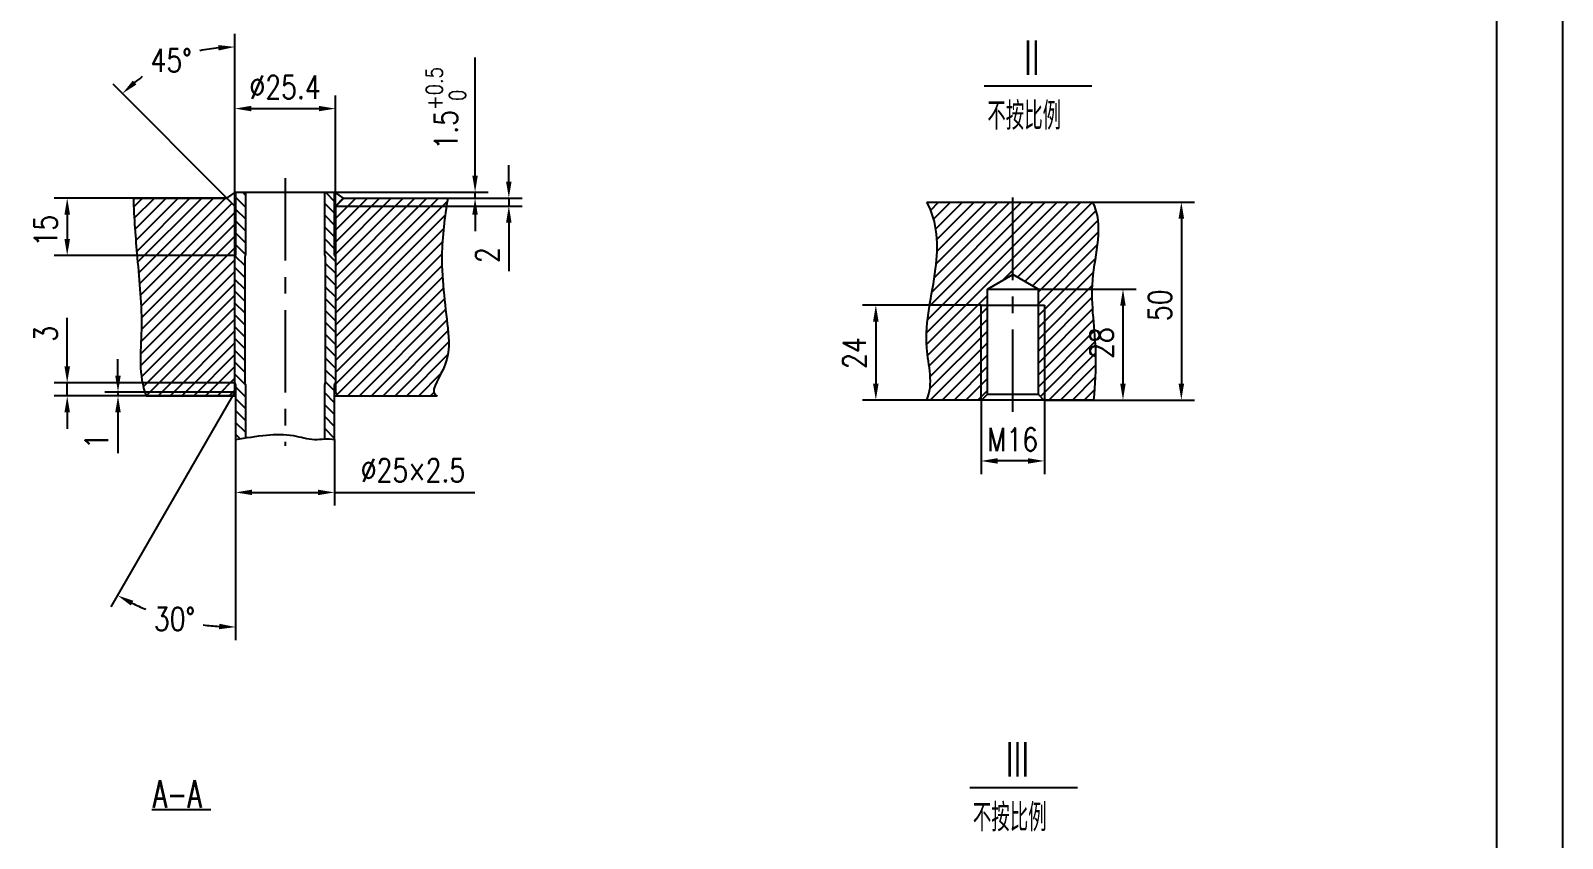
# Model space of a CAD drawing. Header units: millimetres. Extents: x -250 to 5690, y -100 to 8310.
# Drawn here: x 3367 to 5690, y 4479 to 5704 of the extents above; entities that cross this region are included whole.
import ezdxf

# ---------------------------------------------------------------- set-up
doc = ezdxf.new("R2010")
doc.units = ezdxf.units.MM
doc.header["$LTSCALE"] = 100
doc.linetypes.add('CENTER', pattern=[2, 1.25, -0.25, 0.25, -0.25])
for name, color, linetype in [('1轮廓实线层', 7, 'Continuous'), ('2细线层', 4, 'Continuous'), ('3中心线层', 1, 'CENTER'), ('5剖面线层', 2, 'Continuous'), ('6文字层', 3, 'Continuous'), ('7标注层', 4, 'Continuous')]:
    doc.layers.add(name, color=color, linetype=linetype)
doc.styles.add('PC_TEXTSTYLE', font='romans.shx', dxfattribs={"width": 0.8, "bigfont": 'hzfs.shx'})
doc.styles.add('TH_GBDIM', font='romans.shx', dxfattribs={"width": 0.8, "bigfont": 'gbcbig.shx'})
doc.dimstyles.new('TH_GBDIM', dxfattribs={"dimscale": 10, "dimtxt": 3.5, "dimasz": 2.5, "dimexe": 2, "dimexo": 0, "dimgap": 1.5, "dimtad": 1, "dimdec": 1, "dimzin": 0, "dimdsep": 46, "dimtxsty": 'TH_GBDIM', "dimcen": 2.5, "dimclrd": 130, "dimclre": 130, "dimclrt": 3, "dimadec": 0, "dimazin": 0, "dimtfac": 0.714286, "dimtdec": 1, "dimtmove": 0, "dimatfit": 3, "dimfxl": 0, "dimtolj": 1, "dimtzin": 0, "dimlwd": -1, "dimlwe": -1, "dimarcsym": 0})

# ---------------------------------------------------------------- blocks, each defined once
blk = doc.blocks.new('*D48')
at = {"layer": '7标注层', "color": 130}
for p, q in [((4041.2, 5484.1), (4041.2, 5663.4)), ((3828.1, 5459.1), (4061.2, 5459.1)), ((4041.2, 5450.1), (4041.2, 5459.1)), ((3999.7, 5450.1), (4061.2, 5450.1)), ((4041.2, 5425.1), (4041.2, 5400.1))]:
    blk.add_line(p, q, dxfattribs=at)
for points in [[(4037, 5484.1), (4045.3, 5484.1), (4041.2, 5459.1)], [(4037, 5425.1), (4045.3, 5425.1), (4041.2, 5450.1)]]:
    blk.add_solid(points, dxfattribs=at)
at = {"layer": 'Defpoints', "color": 0}
for p in [(3828.1, 5459.1), (4041.2, 5459.1), (3999.7, 5450.1)]:
    blk.add_point(p, dxfattribs=at)
at = {"layer": '7标注层', "color": 3, "insert": (3997, 5586.2), "char_height": 35, "attachment_point": 5, "rotation": 90, "style": 'TH_GBDIM'}
blk.add_mtext('\\A1;1.5{}{\\H0.7143x;\\S+0.5^  0;}', dxfattribs=at)
blk = doc.blocks.new('*D49')
at = {"layer": '7标注层', "color": 130}
for p, q in [((4092.4, 5475.1), (4092.4, 5500.1)), ((3829.3, 5438.1), (4112.4, 5438.1)), ((3841.3, 5450.1), (4112.4, 5450.1)), ((4092.4, 5450.1), (4092.4, 5438.1)), ((4092.4, 5413.1), (4092.4, 5339.4))]:
    blk.add_line(p, q, dxfattribs=at)
for points in [[(4088.2, 5475.1), (4096.5, 5475.1), (4092.4, 5450.1)], [(4088.2, 5413.1), (4096.5, 5413.1), (4092.4, 5438.1)]]:
    blk.add_solid(points, dxfattribs=at)
at = {"layer": 'Defpoints', "color": 0}
for p in [(3829.3, 5438.1), (3841.3, 5450.1), (4092.4, 5438.1)]:
    blk.add_point(p, dxfattribs=at)
at = {"layer": '7标注层', "color": 3, "insert": (4059.9, 5363.7), "char_height": 35, "attachment_point": 5, "rotation": 90, "style": 'TH_GBDIM'}
blk.add_mtext('\\A1;2{}{}', dxfattribs=at)
blk = doc.blocks.new('*D50')
at = {"layer": '7标注层', "color": 130}
for p, q in [((3664.9, 5450.1), (3402.7, 5450.1)), ((3422.7, 5425.1), (3422.7, 5388.1)), ((3678.1, 5363.1), (3402.7, 5363.1))]:
    blk.add_line(p, q, dxfattribs=at)
for points in [[(3418.5, 5425.1), (3426.9, 5425.1), (3422.7, 5450.1)], [(3418.5, 5388.1), (3426.9, 5388.1), (3422.7, 5363.1)]]:
    blk.add_solid(points, dxfattribs=at)
at = {"layer": 'Defpoints', "color": 0}
for p in [(3664.9, 5450.1), (3422.7, 5363.1), (3678.1, 5363.1)]:
    blk.add_point(p, dxfattribs=at)
at = {"layer": '7标注层', "color": 3, "insert": (3390.2, 5400.7), "char_height": 35, "attachment_point": 5, "rotation": 90, "style": 'TH_GBDIM'}
blk.add_mtext('\\A1;15{}{}', dxfattribs=at)
blk = doc.blocks.new('*D51')
at = {"layer": '7标注层', "color": 130}
for p, q in [((3422.7, 5195.1), (3422.7, 5268.8)), ((3676.9, 5170.1), (3402.7, 5170.1)), ((3422.7, 5150.1), (3422.7, 5170.1)), ((3678.1, 5150.1), (3402.7, 5150.1)), ((3422.7, 5125.1), (3422.7, 5100.1))]:
    blk.add_line(p, q, dxfattribs=at)
for points in [[(3418.5, 5195.1), (3426.9, 5195.1), (3422.7, 5170.1)], [(3418.5, 5125.1), (3426.9, 5125.1), (3422.7, 5150.1)]]:
    blk.add_solid(points, dxfattribs=at)
at = {"layer": 'Defpoints', "color": 0}
for p in [(3422.7, 5170.1), (3676.9, 5170.1), (3678.1, 5150.1)]:
    blk.add_point(p, dxfattribs=at)
at = {"layer": '7标注层', "color": 3, "insert": (3390.2, 5244.4), "char_height": 35, "attachment_point": 5, "rotation": 90, "style": 'TH_GBDIM'}
blk.add_mtext('\\A1;3{}{}', dxfattribs=at)
blk = doc.blocks.new('*D52')
at = {"layer": '7标注层', "color": 130}
for p, q in [((3676.9, 5438.1), (3676.9, 5605.8)), ((3829.3, 5438.1), (3829.3, 5605.8)), ((3701.9, 5585.8), (3804.3, 5585.8))]:
    blk.add_line(p, q, dxfattribs=at)
for points in [[(3701.9, 5590), (3701.9, 5581.7), (3676.9, 5585.8)], [(3804.3, 5590), (3804.3, 5581.7), (3829.3, 5585.8)]]:
    blk.add_solid(points, dxfattribs=at)
at = {"layer": 'Defpoints', "color": 0}
for p in [(3829.3, 5585.8), (3676.9, 5438.1), (3829.3, 5438.1)]:
    blk.add_point(p, dxfattribs=at)
at = {"layer": '7标注层', "color": 3, "insert": (3753.1, 5618.3), "char_height": 35, "attachment_point": 5, "style": 'TH_GBDIM'}
blk.add_mtext('\\A1;%%c25.4{}{}', dxfattribs=at)
blk = doc.blocks.new('*D53')
at = {"layer": '7标注层', "color": 130}
for p, q in [((3678.1, 5084.2), (3678.1, 4983.9)), ((3828.1, 5084.2), (3828.1, 4983.9)), ((3703.1, 5003.9), (3803.1, 5003.9)), ((3828.1, 5003.9), (4040.8, 5003.9))]:
    blk.add_line(p, q, dxfattribs=at)
for points in [[(3703.1, 5008.1), (3703.1, 4999.8), (3678.1, 5003.9)], [(3803.1, 5008.1), (3803.1, 4999.8), (3828.1, 5003.9)]]:
    blk.add_solid(points, dxfattribs=at)
at = {"layer": 'Defpoints', "color": 0}
for p in [(3678.1, 5084.2), (3828.1, 5084.2), (3828.1, 5003.9)]:
    blk.add_point(p, dxfattribs=at)
at = {"layer": '7标注层', "color": 3, "insert": (3947, 5037.4), "char_height": 35, "attachment_point": 5, "style": 'TH_GBDIM'}
blk.add_mtext('\\A1;%%c25×2.5{}{}', dxfattribs=at)
blk = doc.blocks.new('*D54')
at = {"layer": '7标注层', "color": 130}
for p, q in [((3673.5, 5150.1), (3489, 4830.5)), ((3678.1, 5084.2), (3678.1, 4779.8))]:
    blk.add_line(p, q, dxfattribs=at)
for start, end in [(243.998, 247.6245), (262.1278, 266.002)]:
    blk.add_arc((3678.1, 5158.1), 358.3, start, end, dxfattribs=at)
for points in [[(3519.1, 4832.4), (3523, 4839.7), (3499, 4847.8)], [(3653.3, 4804.8), (3653, 4796.5), (3678.1, 4799.8)]]:
    blk.add_solid(points, dxfattribs=at)
at = {"layer": 'Defpoints', "color": 0}
for p in [(3678.1, 5167.7), (3673.5, 5150.1), (3676.9, 5156.1), (3678.1, 5084.2), (3555.6, 4821.4)]:
    blk.add_point(p, dxfattribs=at)
at = {"layer": '7标注层', "color": 3, "insert": (3585.4, 4812), "char_height": 35, "attachment_point": 5, "style": 'TH_GBDIM'}
blk.add_mtext('\\A1;30%%d{}{}', dxfattribs=at)
blk = doc.blocks.new('*D55')
at = {"layer": '7标注层', "color": 130}
for p, q in [((3499.7, 5181.1), (3499.7, 5206.1)), ((3676.9, 5156.1), (3479.7, 5156.1)), ((3673.5, 5150.1), (3479.7, 5150.1)), ((3499.7, 5156.1), (3499.7, 5150.1)), ((3499.7, 5125.1), (3499.7, 5063.4))]:
    blk.add_line(p, q, dxfattribs=at)
for points in [[(3495.5, 5181.1), (3503.9, 5181.1), (3499.7, 5156.1)], [(3495.5, 5125.1), (3503.9, 5125.1), (3499.7, 5150.1)]]:
    blk.add_solid(points, dxfattribs=at)
at = {"layer": 'Defpoints', "color": 0}
for p in [(3499.7, 5156.1), (3673.5, 5150.1), (3676.9, 5156.1)]:
    blk.add_point(p, dxfattribs=at)
at = {"layer": '7标注层', "color": 3, "insert": (3467.2, 5081.7), "char_height": 35, "attachment_point": 5, "rotation": 90, "style": 'TH_GBDIM'}
blk.add_mtext('\\A1;1{}{}', dxfattribs=at)
blk = doc.blocks.new('*D56')
at = {"layer": '7标注层', "color": 130}
for p, q in [((3676.9, 5438.1), (3676.9, 5699.3)), ((3664.9, 5450.1), (3492.2, 5622.8))]:
    blk.add_line(p, q, dxfattribs=at)
for start, end in [(95.9414, 102.6895), (125.5739, 129.0586)]:
    blk.add_arc((3676.9, 5438.1), 241.2, start, end, dxfattribs=at)
for points in [[(3651.7, 5682.1), (3652.2, 5673.8), (3676.9, 5679.3)], [(3527.7, 5622.3), (3522.2, 5628.4), (3506.4, 5608.6)]]:
    blk.add_solid(points, dxfattribs=at)
at = {"layer": 'Defpoints', "color": 0}
for p in [(3614.5, 5671), (3664.9, 5450.1), (3676.9, 5438.1), (3676.9, 5438.1), (3676.9, 5156.1)]:
    blk.add_point(p, dxfattribs=at)
at = {"layer": '7标注层', "color": 3, "insert": (3580.3, 5659), "char_height": 35, "attachment_point": 5, "style": 'TH_GBDIM'}
blk.add_mtext('\\A1;45%%d{}{}', dxfattribs=at)
blk = doc.blocks.new('*D57')
at = {"layer": '7标注层', "color": 130}
for p, q in [((4808.5, 5288), (4628.9, 5288)), ((4648.9, 5263), (4648.9, 5169)), ((4726.1, 5144), (4628.9, 5144))]:
    blk.add_line(p, q, dxfattribs=at)
for points in [[(4644.7, 5263), (4653.1, 5263), (4648.9, 5288)], [(4644.7, 5169), (4653.1, 5169), (4648.9, 5144)]]:
    blk.add_solid(points, dxfattribs=at)
at = {"layer": 'Defpoints', "color": 0}
for p in [(4808.5, 5288), (4648.9, 5144), (4726.1, 5144)]:
    blk.add_point(p, dxfattribs=at)
at = {"layer": '7标注层', "color": 3, "insert": (4616.4, 5215.2), "char_height": 35, "attachment_point": 5, "rotation": 90, "style": 'TH_GBDIM'}
blk.add_mtext('\\A1;24{}{}', dxfattribs=at)
blk = doc.blocks.new('*D58')
at = {"layer": '7标注层', "color": 130}
for p, q in [((4808.5, 5144), (4808.5, 5031.6)), ((4904.5, 5144), (4904.5, 5031.6)), ((4879.5, 5051.6), (4833.5, 5051.6))]:
    blk.add_line(p, q, dxfattribs=at)
for points in [[(4833.5, 5055.8), (4833.5, 5047.5), (4808.5, 5051.6)], [(4879.5, 5055.8), (4879.5, 5047.5), (4904.5, 5051.6)]]:
    blk.add_solid(points, dxfattribs=at)
at = {"layer": 'Defpoints', "color": 0}
for p in [(4808.5, 5144), (4904.5, 5144), (4808.5, 5051.6)]:
    blk.add_point(p, dxfattribs=at)
at = {"layer": '7标注层', "color": 3, "insert": (4856.5, 5084.1), "char_height": 35, "attachment_point": 5, "style": 'TH_GBDIM'}
blk.add_mtext('\\A1;M16{}{}', dxfattribs=at)
blk = doc.blocks.new('*D59')
at = {"layer": '7标注层', "color": 130}
for p, q in [((4894.9, 5312), (5043.7, 5312)), ((5023.7, 5287), (5023.7, 5169)), ((4904.5, 5144), (5043.7, 5144))]:
    blk.add_line(p, q, dxfattribs=at)
for points in [[(5019.5, 5287), (5027.8, 5287), (5023.7, 5312)], [(5019.5, 5169), (5027.8, 5169), (5023.7, 5144)]]:
    blk.add_solid(points, dxfattribs=at)
at = {"layer": 'Defpoints', "color": 0}
for p in [(4894.9, 5312), (4904.5, 5144), (5023.7, 5144)]:
    blk.add_point(p, dxfattribs=at)
at = {"layer": '7标注层', "color": 3, "insert": (4991.2, 5230.3), "char_height": 35, "attachment_point": 5, "rotation": 90, "style": 'TH_GBDIM'}
blk.add_mtext('\\A1;28{}{}', dxfattribs=at)
blk = doc.blocks.new('*D60')
at = {"layer": '7标注层', "color": 130}
for p, q in [((4978, 5444), (5132.2, 5444)), ((5112.2, 5419), (5112.2, 5169)), ((4979.6, 5144), (5132.2, 5144))]:
    blk.add_line(p, q, dxfattribs=at)
for points in [[(5108, 5419), (5116.4, 5419), (5112.2, 5444)], [(5108, 5169), (5116.4, 5169), (5112.2, 5144)]]:
    blk.add_solid(points, dxfattribs=at)
at = {"layer": 'Defpoints', "color": 0}
for p in [(4978, 5444), (4979.6, 5144), (5112.2, 5144)]:
    blk.add_point(p, dxfattribs=at)
at = {"layer": '7标注层', "color": 3, "insert": (5079.7, 5287.6), "char_height": 35, "attachment_point": 5, "rotation": 90, "style": 'TH_GBDIM'}
blk.add_mtext('\\A1;50{}{}', dxfattribs=at)

msp = doc.modelspace()

# ---------------------------------------------------------------- hatches: boundary and pattern name
at = {"layer": '5剖面线层'}
h = msp.add_hatch(dxfattribs=at)
h.set_pattern_fill('ANSI31', color=256, scale=4, angle=90, style=0)
h.set_pattern_definition([(135, (-73.737, 1246.751), (-8.980256, -8.980256), [])])
edge = h.paths.add_edge_path()
edge.add_line((3691.93, 5361.41), (3692.9, 5362.74))
edge.add_arc((3691.93, 5363.45), 1.2, 324, 360)
edge.add_line((3693.13, 5363.45), (3693.13, 5459.06))
edge.add_line((3693.13, 5459.06), (3678.13, 5459.06))
edge.add_line((3678.13, 5459.06), (3678.13, 5363.06))
edge.add_line((3678.13, 5363.06), (3677.16, 5361.72))
edge.add_arc((3678.13, 5361.02), 1.2, 144, 180)
edge.add_line((3676.93, 5361.02), (3676.93, 5170.1))
edge.add_arc((3678.13, 5170.1), 1.2, 180, 216)
edge.add_line((3677.16, 5169.39), (3678.13, 5168.06))
edge.add_line((3678.13, 5168.06), (3678.13, 5084.19))
edge.add_spline(control_points=[(3678.13, 5084.19), (3683.13, 5085), (3688.13, 5085.82), (3693.13, 5086.61)], knot_values=[0, 0, 0, 0, 15.1987237, 15.1987237, 15.1987237, 15.1987237], degree=3, periodic=0)
edge.add_line((3693.13, 5086.61), (3693.13, 5167.67))
edge.add_arc((3691.93, 5167.67), 1.2, 0, 36)
edge.add_line((3692.9, 5168.37), (3691.93, 5169.71))
edge.add_line((3691.93, 5169.71), (3691.93, 5361.41))
edge = h.paths.add_edge_path()
edge.add_arc((3828.13, 5361.02), 1.2, 360, 396)
edge.add_line((3829.1, 5361.72), (3828.13, 5363.06))
edge.add_line((3828.13, 5363.06), (3828.13, 5459.06))
edge.add_line((3828.13, 5459.06), (3813.13, 5459.06))
edge.add_line((3813.13, 5459.06), (3813.13, 5363.45))
edge.add_arc((3814.33, 5363.45), 1.2, 180, 216)
edge.add_line((3813.36, 5362.74), (3814.33, 5361.41))
edge.add_line((3814.33, 5361.41), (3814.33, 5169.71))
edge.add_line((3814.33, 5169.71), (3813.36, 5168.37))
edge.add_arc((3814.33, 5167.67), 1.2, 144, 180)
edge.add_line((3813.13, 5167.67), (3813.13, 5084.91))
edge.add_spline(control_points=[(3813.13, 5084.91), (3813.53, 5084.93), (3813.93, 5084.95), (3814.33, 5084.96)], knot_values=[135.8855287, 135.8855287, 135.8855287, 135.8855287, 137.0792321, 137.0792321, 137.0792321, 137.0792321], degree=3, periodic=0)
edge.add_spline(control_points=[(3814.33, 5084.96), (3818.98, 5085.16), (3823.6, 5085.12), (3828.13, 5084.19)], knot_values=[137.0792321, 137.0792321, 137.0792321, 137.0792321, 150.9529124, 150.9529124, 150.9529124, 150.9529124], degree=3, periodic=0)
edge.add_line((3828.13, 5084.19), (3828.13, 5168.06))
edge.add_line((3828.13, 5168.06), (3829.1, 5169.39))
edge.add_arc((3828.13, 5170.1), 1.2, 324, 360)
edge.add_line((3829.33, 5170.1), (3829.33, 5361.02))
h = msp.add_hatch(dxfattribs=at)
h.set_pattern_fill('ANSI31', color=256, scale=4, style=0)
h.set_pattern_definition([(45, (-73.737, 1246.751), (-8.980256, 8.980256), [])])
edge = h.paths.add_edge_path()
edge.add_line((3676.93, 5438.06), (3664.93, 5450.06))
edge.add_line((3664.93, 5450.06), (3523.04, 5450.06))
edge.add_spline(control_points=[(3523.04, 5450.06), (3523.95, 5419.9), (3528.91, 5353.22), (3539.53, 5254.62), (3529.87, 5181.14), (3542.63, 5150.06)], knot_values=[0, 0, 0, 0, 90.5186595, 199.838831, 300.6455345, 300.6455345, 300.6455345, 300.6455345], degree=3, periodic=0)
edge.add_line((3542.63, 5150.06), (3673.47, 5150.06))
edge.add_line((3673.47, 5150.06), (3676.93, 5156.06))
edge.add_line((3676.93, 5156.06), (3676.93, 5438.06))
edge = h.paths.add_edge_path()
edge.add_spline(control_points=[(3983.81, 5150.06), (3970.83, 5154.61), (4003.85, 5200.58), (3999.88, 5262.38), (3985.67, 5353.98), (3995.3, 5421.18), (3999.66, 5450.06)], knot_values=[0, 0, 0, 0, 41.2505911, 97.2740926, 214.7040502, 302.314334, 302.314334, 302.314334, 302.314334], degree=3, periodic=0)
edge.add_line((3999.66, 5450.06), (3841.33, 5450.06))
edge.add_line((3841.33, 5450.06), (3829.33, 5438.06))
edge.add_line((3829.33, 5438.06), (3829.33, 5156.06))
edge.add_line((3829.33, 5156.06), (3832.79, 5150.06))
edge.add_line((3832.79, 5150.06), (3983.81, 5150.06))
h = msp.add_hatch(dxfattribs=at)
h.set_pattern_fill('ANSI31', color=256, scale=4, angle=180, style=0)
h.set_pattern_definition([(225, (8683.322, 8395.327), (8.980256, -8.980256), [])])
edge = h.paths.add_edge_path()
edge.add_line((4856.45, 5334.18), (4894.85, 5312.01))
edge.add_line((4894.85, 5312.01), (4894.85, 5288.01))
edge.add_line((4894.85, 5288.01), (4904.45, 5288.01))
edge.add_line((4904.45, 5288.01), (4904.45, 5144.01))
edge.add_line((4904.45, 5144.01), (4979.58, 5144.01))
edge.add_spline(control_points=[(4979.58, 5144.01), (4981.48, 5167.13), (4986.01, 5228.22), (4967.45, 5325.82), (4995.88, 5409), (4977.96, 5444.01)], knot_values=[0, 0, 0, 0, 69.5921095, 182.1584707, 300.1645248, 300.1645248, 300.1645248, 300.1645248], degree=3, periodic=0)
edge.add_line((4977.96, 5444.01), (4856.45, 5444.01))
edge.add_line((4856.45, 5444.01), (4856.45, 5334.18))
edge = h.paths.add_edge_path()
edge.add_spline(control_points=[(4726.14, 5444.01), (4743.21, 5414.57), (4744.62, 5333.86), (4714.89, 5239.31), (4737.29, 5167.93), (4726.14, 5144.01)], knot_values=[0, 0, 0, 0, 102.1008686, 222.4786643, 301.643644, 301.643644, 301.643644, 301.643644], degree=3, periodic=0)
edge.add_line((4726.14, 5144.01), (4808.45, 5144.01))
edge.add_line((4808.45, 5144.01), (4808.45, 5288.01))
edge.add_line((4808.45, 5288.01), (4818.05, 5288.01))
edge.add_line((4818.05, 5288.01), (4818.05, 5312.01))
edge.add_line((4818.05, 5312.01), (4856.45, 5334.18))
edge.add_line((4856.45, 5334.18), (4856.45, 5444.01))
edge.add_line((4856.45, 5444.01), (4726.14, 5444.01))
h.paths.add_polyline_path([(4808.45, 5144.01), (4809.05, 5144.01), (4818.05, 5153.01), (4818.05, 5288.01), (4808.45, 5288.01)], flags=16)
h.paths.add_polyline_path([(4894.85, 5153.01), (4903.85, 5144.01), (4904.45, 5144.01), (4904.45, 5288.01), (4894.85, 5288.01)], flags=17)

# ---------------------------------------------------------------- linework, layer by layer
for p, q in [((3664.93, 5450.06), (3678.13, 5459.06)), ((3678.13, 5459.06), (3678.13, 5363.45)), ((3678.13, 5459.06), (3828.13, 5459.06)), ((3693.13, 5459.06), (3693.13, 5363.45)), ((3813.13, 5363.45), (3813.13, 5459.06)), ((3828.13, 5459.06), (3841.33, 5450.06)), ((3828.13, 5363.45), (3828.13, 5459.06)), ((3523.04, 5450.06), (3664.93, 5450.06)), ((3676.93, 5438.06), (3664.93, 5450.06)), ((3676.93, 5156.06), (3676.93, 5438.06)), ((3676.93, 5438.06), (3678.13, 5438.06)), ((3828.13, 5438.06), (3829.33, 5438.06)), ((3829.33, 5438.06), (3841.33, 5450.06)), ((3829.33, 5438.06), (3829.33, 5156.06)), ((3841.33, 5450.06), (3999.66, 5450.06)), ((4726.14, 5444.01), (4979.58, 5444.01)), ((3677.9, 5362.74), (3677.16, 5361.72)), ((3691.93, 5361.02), (3691.93, 5170.1)), ((3692.9, 5362.74), (3692.16, 5361.72)), ((3813.36, 5362.74), (3814.1, 5361.72)), ((3814.33, 5170.1), (3814.33, 5361.02)), ((3828.36, 5362.74), (3829.1, 5361.72)), ((4818.05, 5312.01), (4856.45, 5334.18)), ((4894.85, 5312.01), (4856.45, 5334.18)), ((4818.05, 5153.01), (4818.05, 5312.01)), ((4818.05, 5312.01), (4894.85, 5312.01)), ((4894.85, 5312.01), (4894.85, 5153.01)), ((4808.45, 5288.01), (4904.45, 5288.01)), ((3677.9, 5168.37), (3677.16, 5169.39)), ((3678.13, 5167.67), (3678.13, 5084.19)), ((3692.9, 5168.37), (3692.16, 5169.39)), ((3693.13, 5167.67), (3693.13, 5086.61)), ((3813.13, 5084.91), (3813.13, 5167.67)), ((3813.36, 5168.37), (3814.1, 5169.39)), ((3828.13, 5084.19), (3828.13, 5167.67)), ((3828.36, 5168.37), (3829.1, 5169.39)), ((3678.13, 5150.06), (3542.63, 5150.06)), ((3676.93, 5156.06), (3673.47, 5150.06)), ((3676.93, 5156.06), (3678.13, 5156.06)), ((3828.13, 5156.06), (3829.33, 5156.06)), ((3983.81, 5150.06), (3828.13, 5150.06)), ((3829.33, 5156.06), (3832.79, 5150.06)), ((4979.58, 5144.01), (4726.14, 5144.01)), ((4818.05, 5153.01), (4809.05, 5144.01)), ((4818.05, 5153.01), (4894.85, 5153.01)), ((4894.85, 5153.01), (4903.85, 5144.01)), ((3814.33, 5084.91), (3814.33, 5084.96))]:
    msp.add_line(p, q)
for centre, start, end in [((3678.13, 5361.02), 144, 180), ((3676.93, 5363.45), 324, 360), ((3693.13, 5361.02), 144, 180), ((3691.93, 5363.45), 324, 0), ((3814.33, 5363.45), 180, 216), ((3813.13, 5361.02), 0, 36), ((3829.33, 5363.45), 180, 216), ((3828.13, 5361.02), 0, 36), ((3678.13, 5170.1), 180, 216), ((3676.93, 5167.67), 0, 36), ((3693.13, 5170.1), 180, 216), ((3691.93, 5167.67), 0, 36), ((3814.33, 5167.67), 144, 180), ((3813.13, 5170.1), 324, 0), ((3829.33, 5167.67), 144, 180), ((3828.13, 5170.1), 324, 0)]:
    msp.add_arc(centre, 1.2, start, end)
at = {"layer": '1轮廓实线层'}
msp.add_line((5590, 8210), (5590, 0), dxfattribs=at)
at = {"layer": '2细线层'}
for p, q in [((5690, 8310), (5690, -100)), ((4813.24, 5620.46), (4976.72, 5620.46)), ((4808.45, 5144.01), (4808.45, 5288.01)), ((4904.45, 5288.01), (4904.45, 5144.01)), ((4791.35, 4556.77), (4954.83, 4556.77)), ((3550.89, 4523.15), (3640.26, 4523.15))]:
    msp.add_line(p, q, dxfattribs=at)
for points, start_tangent, end_tangent in [([(3523.04, 5450.06), (3528.87, 5359.73), (3535.21, 5250.59), (3542.63, 5150.06)], (0.0301764, -0.9995446), (0.3798689, -0.9250403)), ([(3999.66, 5450.06), (3990.87, 5362.89), (4000.36, 5245.84), (3992.58, 5190.37), (3983.81, 5150.06)], (-0.1492281, -0.9888028), (0.9435673, -0.3311809)), ([(4726.14, 5144.01), (4726.14, 5223.18), (4739.59, 5342.8), (4726.14, 5444.01)], (0.4226243, 0.906305), (-0.5014259, 0.8652006)), ([(4979.58, 5144.01), (4982.64, 5213.54), (4977.96, 5326.01), (4977.96, 5444.01)], (0.0819924, 0.996633), (-0.4556951, 0.890136)), ([(3678.13, 5084.19), (3725.02, 5090.77), (3765.78, 5089.97), (3797.75, 5084.38), (3828.13, 5084.19)], (0.9871986, 0.1594958), (0.9797271, -0.2003367))]:
    msp.add_spline(points, degree=3, dxfattribs=dict(at, start_tangent=start_tangent, end_tangent=end_tangent))
at = {"layer": '3中心线层'}
for p, q in [((3753.13, 5480.47), (3753.13, 5074.33)), ((4856.45, 5125.87), (4856.45, 5459.63))]:
    msp.add_line(p, q, dxfattribs=at)

# ---------------------------------------------------------------- texts
at = {"layer": '6文字层', "style": 'PC_TEXTSTYLE', "width": 0.667}
for s, height, p in [('Ⅱ', 60, (4865.6, 5630.97)), ('不按比例', 42, (4817.93, 5553.74)), ('Ⅲ', 60, (4843.71, 4567.28)), ('A-A', 42, (3552.16, 4525.91)), ('不按比例', 42, (4796.04, 4490.05))]:
    msp.add_text(s, height=height, dxfattribs=at).set_placement(p)

# ---------------------------------------------------------------- dimensions: what is measured, and where the dimension line sits
at = {"layer": '7标注层'}
dim = msp.add_angular_dim_2l(base=(3614.5, 5671.03), line1=((3676.93, 5438.06), (3664.93, 5450.06)), line2=((3676.93, 5156.06), (3676.93, 5438.06)), text='45%%d{}{}', dimstyle='TH_GBDIM', override={"dimtad": 0, "dimtih": 1, "dimtoh": 1, "dimclrt": 3}, dxfattribs=at)
dim.commit()
dim.dimension.update_dxf_attribs({"geometry": '*D56', "text_midpoint": (3580.28, 5659.04), "dimtype": 162})
for base, p1, p2, angle, text, picture, middle in [((4041.17, 5459.06), (3999.66, 5450.06), (3828.13, 5459.06), 90, '1.5{}{\\H0.7143x;\\S+0.5^  0;}', '*D48', (4041.17, 5586.25)), ((3422.7, 5363.08), (3664.93, 5450.06), (3678.07, 5363.08), 90, '15{}{}', '*D50', (3422.7, 5400.72)), ((5112.2, 5144.01), (4977.96, 5444.01), (4979.58, 5144.01), 270, '50{}{}', '*D60', (5112.2, 5287.56)), ((5023.68, 5144.01), (4894.85, 5312.01), (4904.45, 5144.01), 270, '28{}{}', '*D59', (5023.68, 5230.33)), ((4648.91, 5144.01), (4808.45, 5288.01), (4726.14, 5144.01), 270, '24{}{}', '*D57', (4648.91, 5215.2)), ((3499.71, 5156.06), (3673.47, 5150.06), (3676.93, 5156.06), 90, '1{}{}', '*D55', (3499.71, 5081.72)), ((4808.45, 5051.64), (4904.45, 5144.01), (4808.45, 5144.01), 180, 'M16{}{}', '*D58', (4856.45, 5051.64))]:
    dim = msp.add_linear_dim(base=base, p1=p1, p2=p2, angle=angle, text=text, dimstyle='TH_GBDIM', override={"dimgap": 1.5, "dimtad": 1, "dimjust": 0, "dimse1": 0, "dimse2": 0, "dimsd1": 0, "dimsd2": 0, "dimclrt": 3, "dimtvp": 0}, dxfattribs=at)
    dim.commit()
    dim.dimension.update_dxf_attribs({"geometry": picture, "text_midpoint": middle, "dimtype": 160})
dim = msp.add_linear_dim(base=(3829.33, 5585.85), p1=(3676.93, 5438.06), p2=(3829.33, 5438.06), text='%%c25.4{}{}', dimstyle='TH_GBDIM', override={"dimgap": 1.5, "dimtad": 1, "dimjust": 0, "dimse1": 0, "dimse2": 0, "dimsd1": 0, "dimsd2": 0, "dimclrt": 3, "dimtvp": 0}, dxfattribs=at)
dim.commit()
dim.dimension.update_dxf_attribs({"geometry": '*D52', "text_midpoint": (3753.13, 5618.35)})
for base, p1, p2, text, picture, middle in [((4092.35, 5438.06), (3841.33, 5450.06), (3829.33, 5438.06), '2{}{}', '*D49', (4059.85, 5363.72)), ((3422.7, 5170.1), (3678.13, 5150.06), (3676.93, 5170.1), '3{}{}', '*D51', (3390.2, 5244.43))]:
    dim = msp.add_linear_dim(base=base, p1=p1, p2=p2, angle=90, text=text, dimstyle='TH_GBDIM', override={"dimgap": 1.5, "dimtad": 1, "dimjust": 0, "dimse1": 0, "dimse2": 0, "dimsd1": 0, "dimsd2": 0, "dimclrt": 3, "dimtvp": 0}, dxfattribs=at)
    dim.commit()
    dim.dimension.update_dxf_attribs({"geometry": picture, "text_midpoint": middle})
dim = msp.add_angular_dim_2l(base=(3555.57, 4821.4), line1=((3676.93, 5156.06), (3673.47, 5150.06)), line2=((3678.13, 5167.67), (3678.13, 5084.19)), text='30%%d{}{}', dimstyle='TH_GBDIM', override={"dimtad": 0, "dimtih": 1, "dimtoh": 1, "dimclrt": 3}, dxfattribs=at)
dim.commit()
dim.dimension.update_dxf_attribs({"geometry": '*D54', "text_midpoint": (3585.38, 4812)})
dim = msp.add_linear_dim(base=(3828.13, 5003.94), p1=(3678.13, 5084.19), p2=(3828.13, 5084.19), text='%%c25×2.5{}{}', dimstyle='TH_GBDIM', override={"dimgap": 1.5, "dimtad": 1, "dimjust": 0, "dimse1": 0, "dimse2": 0, "dimsd1": 0, "dimsd2": 0, "dimclrt": 3, "dimtvp": 0}, dxfattribs=at)
dim.commit()
dim.dimension.update_dxf_attribs({"geometry": '*D53', "text_midpoint": (3946.99, 5003.94), "dimtype": 160})

doc.saveas('drawing.dxf')
